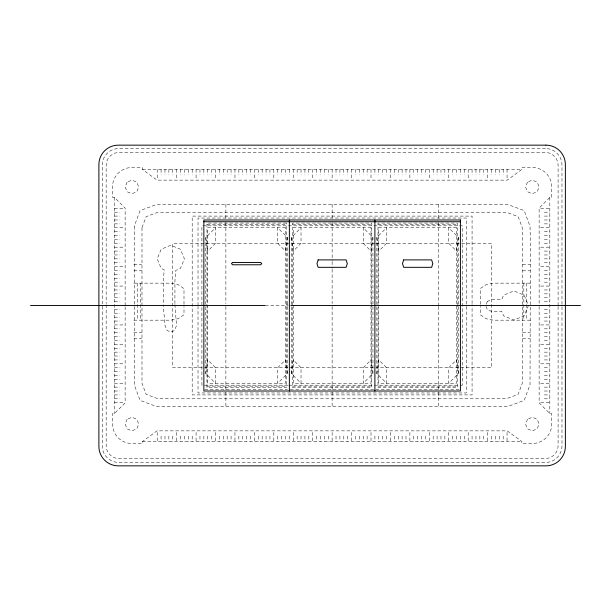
<?xml version="1.0" encoding="UTF-8"?>
<svg xmlns="http://www.w3.org/2000/svg" width="611" height="611" viewBox="0 0 611 611"><rect width="100%" height="100%" fill="white"/><g stroke="black" fill="none" stroke-linecap="round" stroke-linejoin="round"><path stroke-width="0.46" stroke-dasharray="3.06 2.29" d="M205.792 373.527L207.74 359.925L215.515 367.7L215.515 383.25L205.792 373.527L205.792 237.473L215.515 227.75L215.515 243.3L207.74 251.075L205.792 237.473M287.43 237.473L285.482 251.075L277.707 243.3L277.707 227.75L287.43 237.473L287.43 373.527L277.707 383.25L277.707 367.7L285.482 359.925L287.43 373.527M291.317 373.527L293.257 359.925L301.032 367.7L301.032 383.25L291.317 373.527L291.317 237.473L301.032 227.75L301.032 243.3L293.257 251.075L291.317 237.473M372.947 237.473L371.007 251.075L363.232 243.3L363.232 227.75L372.947 237.473L372.947 373.527L363.232 383.25L363.232 367.7L371.007 359.925L372.947 373.527M376.834 373.527L378.782 359.925L386.557 367.7L386.557 383.25L376.834 373.527L376.834 237.473L386.557 227.75L386.557 243.3L378.782 251.075L376.834 237.473M458.471 237.473L456.524 251.075L448.749 243.3L448.749 227.75L458.471 237.473L458.471 373.527L448.749 383.25L448.749 367.7L456.524 359.925L458.471 373.527M539.131 306.455L539.131 402.878L549.824 413.571L551.764 413.571L551.764 424.065A19.437 19.437 0 0 1 532.326 443.502L521.832 443.502L521.832 441.554L507.252 430.862L157.012 430.862L142.432 441.554L142.432 443.502L131.938 443.502A19.437 19.437 0 0 1 112.5 424.065L112.5 413.571L114.44 413.571L125.133 402.878L125.133 306.455M125.133 305.5L125.133 208.122L114.44 197.429L112.5 197.429L112.5 186.935A19.437 19.437 0 0 1 131.938 167.498L142.432 167.498L142.432 169.446L157.012 180.138L507.252 180.138L521.832 169.446L521.832 167.498L532.326 167.498A19.437 19.437 0 0 1 551.764 186.935L551.764 197.429L549.824 197.429L539.131 208.122L539.131 305.5M142.432 169.446L521.832 169.446M114.44 208.32L123.575 208.32M540.689 208.32L549.824 208.32M114.44 212.208L119.924 212.208M544.34 212.208L549.824 212.208M114.44 216.095L119.924 216.095M544.34 216.095L549.824 216.095M114.44 219.983L119.924 219.983M544.34 219.983L549.824 219.983M114.44 223.87L119.924 223.87M544.34 223.87L549.824 223.87M206.961 224.634L286.261 224.634M292.478 224.634L371.786 224.634M378.003 224.634L457.303 224.634M114.44 227.75L123.575 227.75M540.689 227.75L549.824 227.75M114.44 231.638L119.924 231.638M544.34 231.638L549.824 231.638M114.44 235.525L119.924 235.525M544.34 235.525L549.824 235.525M114.44 239.413L119.924 239.413M544.34 239.413L549.824 239.413M114.44 243.3L119.924 243.3M375.078 243.3L172.753 243.3L172.753 367.7L375.078 367.7M376.032 243.3L491.511 243.3L491.511 367.7L376.032 367.7M544.34 243.3L549.824 243.3M114.44 247.188L123.575 247.188M540.689 247.188L549.824 247.188M114.44 251.075L119.924 251.075M544.34 251.075L549.824 251.075M114.44 254.963L119.924 254.963M544.34 254.963L549.824 254.963M114.44 258.85L119.924 258.85M544.34 258.85L549.824 258.85M114.44 262.738L119.924 262.738M544.34 262.738L549.824 262.738M133.878 264.632L141.653 264.632M522.611 264.632L530.386 264.632M114.44 266.625L123.575 266.625M540.689 266.625L549.824 266.625M114.44 270.513L119.924 270.513M544.34 270.513L549.824 270.513M133.878 270.803L141.653 270.803M522.611 270.803L530.386 270.803M114.44 274.4L119.924 274.4M544.34 274.4L549.824 274.4M114.44 278.288L119.924 278.288M544.34 278.288L549.824 278.288M114.44 282.175L119.924 282.175M544.34 282.175L549.824 282.175M133.878 283.145L170.904 283.145L177.992 284.558L183.995 288.568L183.995 305.401M530.386 283.145L493.36 283.145L486.272 284.558L480.269 288.568L480.269 305.401M114.44 286.063L123.575 286.063M540.689 286.063L549.824 286.063M114.44 289.95L119.924 289.95M544.34 289.95L549.824 289.95M114.44 293.838L119.924 293.838M544.34 293.838L549.824 293.838M114.44 297.725L119.924 297.725M544.34 297.725L549.824 297.725M114.44 301.613L119.924 301.613M544.34 301.613L549.824 301.613M286.261 304.202L287.819 304.202M265.357 305.5L288.224 305.5M114.44 309.387L119.924 309.387M544.34 309.387L549.824 309.387M114.44 313.275L119.924 313.275M544.34 313.275L549.824 313.275M114.44 317.162L119.924 317.162M544.34 317.162L549.824 317.162M133.878 320.172L170.904 320.172L177.992 318.766L183.995 314.749L183.995 306.34M530.386 320.172L493.36 320.172L486.272 318.766L480.269 314.749L480.269 306.34M114.44 321.05L119.924 321.05M544.34 321.05L549.824 321.05M114.44 324.937L123.575 324.937M540.689 324.937L549.824 324.937M114.44 328.825L119.924 328.825M544.34 328.825L549.824 328.825M133.878 332.514L141.653 332.514M522.611 332.514L530.386 332.514M114.44 332.712L119.924 332.712M544.34 332.712L549.824 332.712M114.44 336.6L119.924 336.6M544.34 336.6L549.824 336.6M133.878 338.685L141.653 338.685M522.611 338.685L530.386 338.685M114.44 340.487L119.924 340.487M544.34 340.487L549.824 340.487M114.44 344.375L123.575 344.375M540.689 344.375L549.824 344.375M114.44 348.262L119.924 348.262M544.34 348.262L549.824 348.262M114.44 352.15L119.924 352.15M544.34 352.15L549.824 352.15M114.44 356.037L119.924 356.037M544.34 356.037L549.824 356.037M114.44 359.925L119.924 359.925M544.34 359.925L549.824 359.925M114.44 363.812L123.575 363.812M540.689 363.812L549.824 363.812M114.44 367.7L119.924 367.7M544.34 367.7L549.824 367.7M114.44 371.587L119.924 371.587M544.34 371.587L549.824 371.587M114.44 375.475L119.924 375.475M544.34 375.475L549.824 375.475M114.44 379.362L119.924 379.362M544.34 379.362L549.824 379.362M114.44 383.25L123.575 383.25M540.689 383.25L549.824 383.25M287.773 385.19L201.905 385.19L201.905 225.81L462.359 225.81L462.359 385.19L459.495 385.19M288.72 385.19L458.54 385.19M206.961 386.137L286.261 386.137M292.478 386.137L371.786 386.137M378.003 386.137L457.303 386.137M114.44 387.13L119.924 387.13M544.34 387.13L549.824 387.13M204.8 389.253L287.468 389.253M290.324 389.253L373.94 389.253M375.841 389.253L459.464 389.253M114.44 391.017L119.924 391.017M544.34 391.017L549.824 391.017M114.44 394.905L119.924 394.905M544.34 394.905L549.824 394.905M114.44 398.792L119.924 398.792M544.34 398.792L549.824 398.792M114.44 402.68L123.575 402.68M540.689 402.68L549.824 402.68M142.432 441.554L521.832 441.554M174.914 304.522L176.518 325.617L174.479 330.551L170.813 332.071L167.139 330.551L164.863 325.052L163.42 305.882M558.095 305.5L558.095 165.543A12.984 12.984 0 0 0 544.974 152.422L119.29 152.422A12.984 12.984 0 0 0 106.169 165.543L106.169 303.598M558.095 306.455L558.095 445.457A12.984 12.984 0 0 1 544.974 458.578L119.29 458.578A12.984 12.984 0 0 1 106.169 445.457L106.169 304.545M549.824 197.429L549.824 413.571M526.499 283.145L526.499 320.172M523.833 283.145L523.833 320.172M507.061 169.446L507.061 178.58M507.061 432.42L507.061 441.554M503.174 169.446L503.174 174.922M503.174 436.078L503.174 441.554M499.286 169.446L499.286 174.922M499.286 436.078L499.286 441.554M495.399 169.446L495.399 174.922M495.399 436.078L495.399 441.554M491.511 169.446L491.511 174.922M491.511 436.078L491.511 441.554M487.624 169.446L487.624 178.58M487.624 432.42L487.624 441.554M483.736 169.446L483.736 174.922M483.736 436.078L483.736 441.554M479.849 169.446L479.849 174.922M479.849 436.078L479.849 441.554M475.961 169.446L475.961 174.922M475.961 436.078L475.961 441.554M472.074 169.446L472.074 174.922M472.074 303.598L472.074 216.095L192.19 216.095L192.19 394.905L472.074 394.905L472.074 304.545M472.074 436.078L472.074 441.554M468.186 169.446L468.186 178.58M468.186 432.42L468.186 441.554M464.299 169.446L464.299 174.922M464.299 436.078L464.299 441.554M460.411 169.446L460.411 174.922M460.411 436.078L460.411 441.554M457.303 305.691L457.303 223.068L378.003 223.068L378.003 387.702L457.303 387.702L457.303 306.103M456.524 169.446L456.524 174.922M456.524 436.078L456.524 441.554M452.636 169.446L452.636 174.922M452.636 436.078L452.636 441.554M448.749 169.446L448.749 178.58M448.749 432.42L448.749 441.554M444.861 169.446L444.861 174.922M444.861 436.078L444.861 441.554M440.974 169.446L440.974 174.922M440.974 436.078L440.974 441.554M438.385 204.433L438.385 218.73M438.385 222.549L438.385 305.5M438.385 306.455L438.385 391.315M438.385 392.27L438.385 406.567M437.086 169.446L437.086 174.922M437.086 436.078L437.086 441.554M433.199 169.446L433.199 174.922M433.199 436.078L433.199 441.554M429.312 169.446L429.312 178.58M429.312 432.42L429.312 441.554M425.424 169.446L425.424 174.922M425.424 436.078L425.424 441.554M421.537 169.446L421.537 174.922M421.537 436.078L421.537 441.554M417.649 169.446L417.649 174.922M417.649 436.078L417.649 441.554M413.762 169.446L413.762 174.922M413.762 436.078L413.762 441.554M409.882 169.446L409.882 178.58M409.882 432.42L409.882 441.554M405.994 169.446L405.994 174.922M405.994 436.078L405.994 441.554M402.107 169.446L402.107 174.922M402.107 436.078L402.107 441.554M398.219 169.446L398.219 174.922M398.219 436.078L398.219 441.554M394.332 169.446L394.332 174.922M394.332 436.078L394.332 441.554M390.444 169.446L390.444 178.58M390.444 432.42L390.444 441.554M386.557 169.446L386.557 174.922M386.557 436.078L386.557 441.554M382.669 169.446L382.669 174.922M382.669 436.078L382.669 441.554M378.782 169.446L378.782 174.922M378.782 436.078L378.782 441.554M374.894 169.446L374.894 174.922M374.894 436.078L374.894 441.554M371.786 305.691L371.786 223.068L292.478 223.068L292.478 387.702L371.786 387.702L371.786 306.103M371.007 169.446L371.007 178.58M371.007 432.42L371.007 441.554M367.119 169.446L367.119 174.922M367.119 436.078L367.119 441.554M363.232 169.446L363.232 174.922M363.232 436.078L363.232 441.554M359.344 169.446L359.344 174.922M359.344 436.078L359.344 441.554M355.457 169.446L355.457 174.922M355.457 436.078L355.457 441.554M351.569 169.446L351.569 178.58M351.569 432.42L351.569 441.554M347.682 169.446L347.682 174.922M347.682 436.078L347.682 441.554M343.794 169.446L343.794 174.922M343.794 436.078L343.794 441.554M339.907 169.446L339.907 174.922M339.907 436.078L339.907 441.554M336.019 169.446L336.019 174.922M336.019 436.078L336.019 441.554M332.132 169.446L332.132 178.58M332.132 204.433L332.132 218.73M332.132 222.549L332.132 260.683M332.132 261.638L332.132 268.313M332.132 269.268L332.132 303.591M332.132 306.455L332.132 391.315M332.132 392.27L332.132 406.567M332.132 432.42L332.132 441.554M328.244 169.446L328.244 174.922M328.244 436.078L328.244 441.554M324.357 169.446L324.357 174.922M324.357 436.078L324.357 441.554M320.47 169.446L320.47 174.922M320.47 436.078L320.47 441.554M316.582 169.446L316.582 174.922M316.582 436.078L316.582 441.554M312.695 169.446L312.695 178.58M312.695 432.42L312.695 441.554M308.807 169.446L308.807 174.922M308.807 436.078L308.807 441.554M304.92 169.446L304.92 174.922M304.92 436.078L304.92 441.554M301.032 169.446L301.032 174.922M301.032 436.078L301.032 441.554M297.145 169.446L297.145 174.922M297.145 436.078L297.145 441.554M293.257 169.446L293.257 178.58M293.257 432.42L293.257 441.554M289.37 169.446L289.37 174.922M289.37 436.078L289.37 441.554M285.482 169.446L285.482 174.922M285.482 436.078L285.482 441.554M281.595 169.446L281.595 174.922M281.595 436.078L281.595 441.554M277.707 169.446L277.707 174.922M277.707 436.078L277.707 441.554M273.82 169.446L273.82 178.58M273.82 432.42L273.82 441.554M269.932 169.446L269.932 174.922M269.932 436.078L269.932 441.554M266.045 169.446L266.045 174.922M266.045 436.078L266.045 441.554M262.157 169.446L262.157 174.922M262.157 436.078L262.157 441.554M258.27 169.446L258.27 174.922M258.27 436.078L258.27 441.554M254.382 169.446L254.382 178.58M254.382 432.42L254.382 441.554M250.502 169.446L250.502 174.922M250.502 436.078L250.502 441.554M246.615 169.446L246.615 174.922M246.615 436.078L246.615 441.554M242.727 169.446L242.727 174.922M242.727 436.078L242.727 441.554M238.84 169.446L238.84 174.922M238.84 436.078L238.84 441.554M234.952 169.446L234.952 178.58M234.952 432.42L234.952 441.554M231.065 169.446L231.065 174.922M231.065 436.078L231.065 441.554M227.177 169.446L227.177 174.922M227.177 436.078L227.177 441.554M225.879 204.433L225.879 218.73M225.879 222.549L225.879 303.591M225.879 306.455L225.879 391.315M225.879 392.27L225.879 406.567M223.29 169.446L223.29 174.922M223.29 436.078L223.29 441.554M219.402 169.446L219.402 174.922M219.402 436.078L219.402 441.554M215.515 169.446L215.515 178.58M215.515 432.42L215.515 441.554M211.627 169.446L211.627 174.922M211.627 436.078L211.627 441.554M207.74 169.446L207.74 174.922M207.74 436.078L207.74 441.554M203.853 169.446L203.853 174.922M203.853 436.078L203.853 441.554M199.965 169.446L199.965 174.922M199.965 436.078L199.965 441.554M198.017 305.5L198.017 218.035L466.246 218.035L466.246 392.965L198.017 392.965L198.017 306.447M196.078 169.446L196.078 178.58M196.078 432.42L196.078 441.554M192.19 169.446L192.19 174.922M192.19 436.078L192.19 441.554M188.303 169.446L188.303 174.922M188.303 436.078L188.303 441.554M184.415 169.446L184.415 174.922M184.415 436.078L184.415 441.554M180.528 169.446L180.528 174.922M180.528 436.078L180.528 441.554M176.64 169.446L176.64 178.58M176.64 432.42L176.64 441.554M174.914 303.591L174.914 281.213L175.739 270.421L180.428 268.473L184.415 258.85L180.428 249.235L170.813 245.248L161.189 249.235L157.203 258.85L161.189 268.473L164.183 269.711L163.351 280.77L163.351 304.965M172.753 169.446L172.753 174.922M172.753 436.078L172.753 441.554M168.865 169.446L168.865 174.922M168.865 436.078L168.865 441.554M164.978 169.446L164.978 174.922M164.978 436.078L164.978 441.554M161.09 169.446L161.09 174.922M161.09 436.078L161.09 441.554M157.203 169.446L157.203 178.58M157.203 432.42L157.203 441.554M140.431 283.145L140.431 320.172M137.765 283.145L137.765 320.172M114.44 197.429L114.44 413.571M134.244 226.261L134.244 384.739L140.064 400.388L155.713 406.208L172.753 406.567L491.511 406.567L508.551 406.208L524.2 400.388L530.02 384.739L530.386 243.3L530.02 226.261L524.2 210.612L508.551 204.792L491.511 204.433L155.713 204.792L140.064 210.612L134.244 226.261M141.989 227.743L141.989 383.257L146.113 394.339L157.187 398.464L172.837 398.792L491.427 398.792L507.077 398.464L518.151 394.339L522.275 383.257L522.611 243.384L522.275 227.743L518.151 216.661L507.077 212.536L491.427 212.208L157.187 212.536L146.113 216.661L141.989 227.743M127.126 182.124L125.133 186.935L127.126 191.747L131.938 193.74L136.749 191.747L138.735 186.935L136.749 182.124L131.938 180.138L127.126 182.124M127.126 419.253L125.133 424.065L127.126 428.876L131.938 430.862L136.749 428.876L138.735 424.065L136.749 419.253L131.938 417.26L127.126 419.253M527.514 182.124L525.529 186.935L527.514 191.747L532.326 193.74L537.138 191.747L539.131 186.935L537.138 182.124L532.326 180.138L527.514 182.124M487.387 301.376L485.684 305.5L487.387 309.624L491.511 311.327L501.7 311.327L503.556 315.811L513.866 320.08L524.169 315.811L528.439 305.5L524.169 295.189L513.866 290.92L503.556 295.189L501.7 299.673L491.511 299.673L487.387 301.376M527.514 419.253L525.529 424.065L527.514 428.876L532.326 430.862L537.138 428.876L539.131 424.065L537.138 419.253L532.326 417.26L527.514 419.253M545.486 148.534L118.778 148.534A16.497 16.497 0 0 0 102.281 165.031L102.281 445.969A16.497 16.497 0 0 0 118.778 462.466L545.486 462.466A16.497 16.497 0 0 0 561.983 445.969L561.983 165.031A16.497 16.497 0 0 0 545.486 148.534M286.261 223.068L206.961 223.068L206.961 387.702L286.261 387.702L286.261 223.068M285.482 227.75L207.74 227.75L207.74 383.25L285.482 383.25L285.482 227.75M371.007 227.75L293.257 227.75L293.257 383.25L371.007 383.25L371.007 227.75M456.524 227.75L378.782 227.75L378.782 383.25L456.524 383.25L456.524 227.75"/><path stroke-width="0.92" d="M203.853 221.747L460.411 221.747M30.55 305.5L265.006 305.5M290.805 305.5L580.45 305.5M374.894 219.983L374.894 391.017M289.37 219.983L289.37 391.017M318.14 259.896L316.972 263.608L318.14 267.328L346.124 267.328L347.292 263.608L346.124 259.896L318.14 259.896M403.657 259.896L402.489 263.608L403.657 267.328L431.649 267.328L432.809 263.608L431.649 259.896L403.657 259.896M232.615 262.447L231.454 263.608L232.615 264.777L260.607 264.777L261.775 263.608L260.607 262.447L232.615 262.447M545.936 145.151L118.328 145.151A19.437 19.437 0 0 0 98.89 164.588L98.89 446.412A19.437 19.437 0 0 0 118.328 465.849L545.936 465.849A19.437 19.437 0 0 0 565.374 446.412L565.374 164.588A19.437 19.437 0 0 0 545.936 145.151M460.411 219.983L203.853 219.983L203.853 391.017L460.411 391.017L460.411 219.983"/></g></svg>
